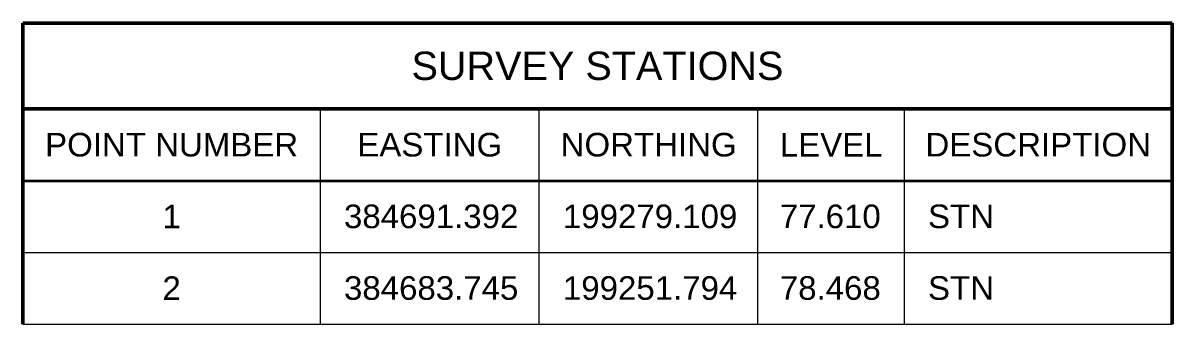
# Model space of a CAD drawing. Header units: metres. Extents: x 384624 to 384794, y 199250 to 199326.
# Drawn here: x 384769.99 to 384794.31, y 199292.42 to 199298.79 of the extents above; entities that cross this region are included whole.
import ezdxf

# ---------------------------------------------------------------- set-up
doc = ezdxf.new("R2010")
doc.units = ezdxf.units.M
doc.linetypes.add('DASHED', pattern=[0.75, 0.5, -0.25])
for name, color, linetype, lineweight in [('C-SURVEY-Figures_Verge', 6, 'DASHED', 18), ('C-TABLES_Linework', 3, 'Continuous', 0), ('C-TABLES_Text', 7, 'Continuous', 0)]:
    doc.layers.add(name, color=color, linetype=linetype, lineweight=lineweight)
doc.styles.add('Civil 3D Standard Text', font='arial.ttf', dxfattribs={"height": 2.5})

# ---------------------------------------------------------------- blocks, each defined once
blk = doc.blocks.new('A$C40fb6232')
at = {"layer": 'C-TABLES_Linework', "color": 3, "linetype": 'Continuous', "lineweight": 50}
for p, q in [((0, 6.372), (24.315, 6.372)), ((0, 0), (0, 6.372)), ((24.315, 0), (24.315, 6.372)), ((0, 4.552), (24.315, 4.552))]:
    blk.add_line(p, q, dxfattribs=at)
at = {"layer": 'C-TABLES_Linework', "color": 3, "linetype": 'Continuous', "lineweight": 0}
for p, q in [((6.293, 0), (6.293, 4.552)), ((10.926, 0), (10.926, 4.552)), ((15.554, 0), (15.554, 4.552)), ((18.652, 0), (18.652, 4.552)), ((0, 1.517), (24.315, 1.517)), ((0, 0), (24.315, 0))]:
    blk.add_line(p, q, dxfattribs=at)
at = {"layer": 'C-TABLES_Linework', "color": 3, "linetype": 'Continuous', "lineweight": 35}
blk.add_line((0, 3.034), (24.315, 3.034), dxfattribs=at)
at = {"layer": 'C-TABLES_Text', "color": 7, "linetype": 'Continuous', "lineweight": 0, "style": 'Civil 3D Standard Text'}
for s, insert, char_height, attachment_point in [('{\\C256;SURVEY STATIONS }', (12.157, 5.462), 0.6, 5), ('{\\C256;POINT NUMBER}', (3.146, 3.793), 0.5, 5), ('{\\C256;EASTING}', (8.609, 3.793), 0.5, 5), ('{\\C256;NORTHING}', (13.24, 3.793), 0.5, 5), ('{\\C256;LEVEL}', (17.103, 3.793), 0.5, 5), ('{\\C256;DESCRIPTION}', (21.484, 3.793), 0.5, 5), ('{\\C256;1}', (3.146, 2.276), 0.5, 5), ('{\\C256;384691.392}', (6.793, 2.276), 0.5, 4), ('{\\C256;199279.109}', (11.426, 2.276), 0.5, 4), ('{\\C256;77.610}', (18.152, 2.276), 0.5, 6), ('{\\C256;STN}', (19.152, 2.276), 0.5, 4), ('{\\C256;2}', (3.146, 0.759), 0.5, 5), ('{\\C256;384683.745}', (6.793, 0.759), 0.5, 4), ('{\\C256;199251.794}', (11.426, 0.759), 0.5, 4), ('{\\C256;78.468}', (18.152, 0.759), 0.5, 6), ('{\\C256;STN}', (19.152, 0.759), 0.5, 4)]:
    blk.add_mtext(s, dxfattribs=dict(at, insert=insert, char_height=char_height, attachment_point=attachment_point))

msp = doc.modelspace()

# ---------------------------------------------------------------- block references
at = {"layer": 'C-SURVEY-Figures_Verge'}
msp.add_blockref('A$C40fb6232', (384769.992, 199292.415), dxfattribs=at)

doc.saveas('drawing.dxf')
